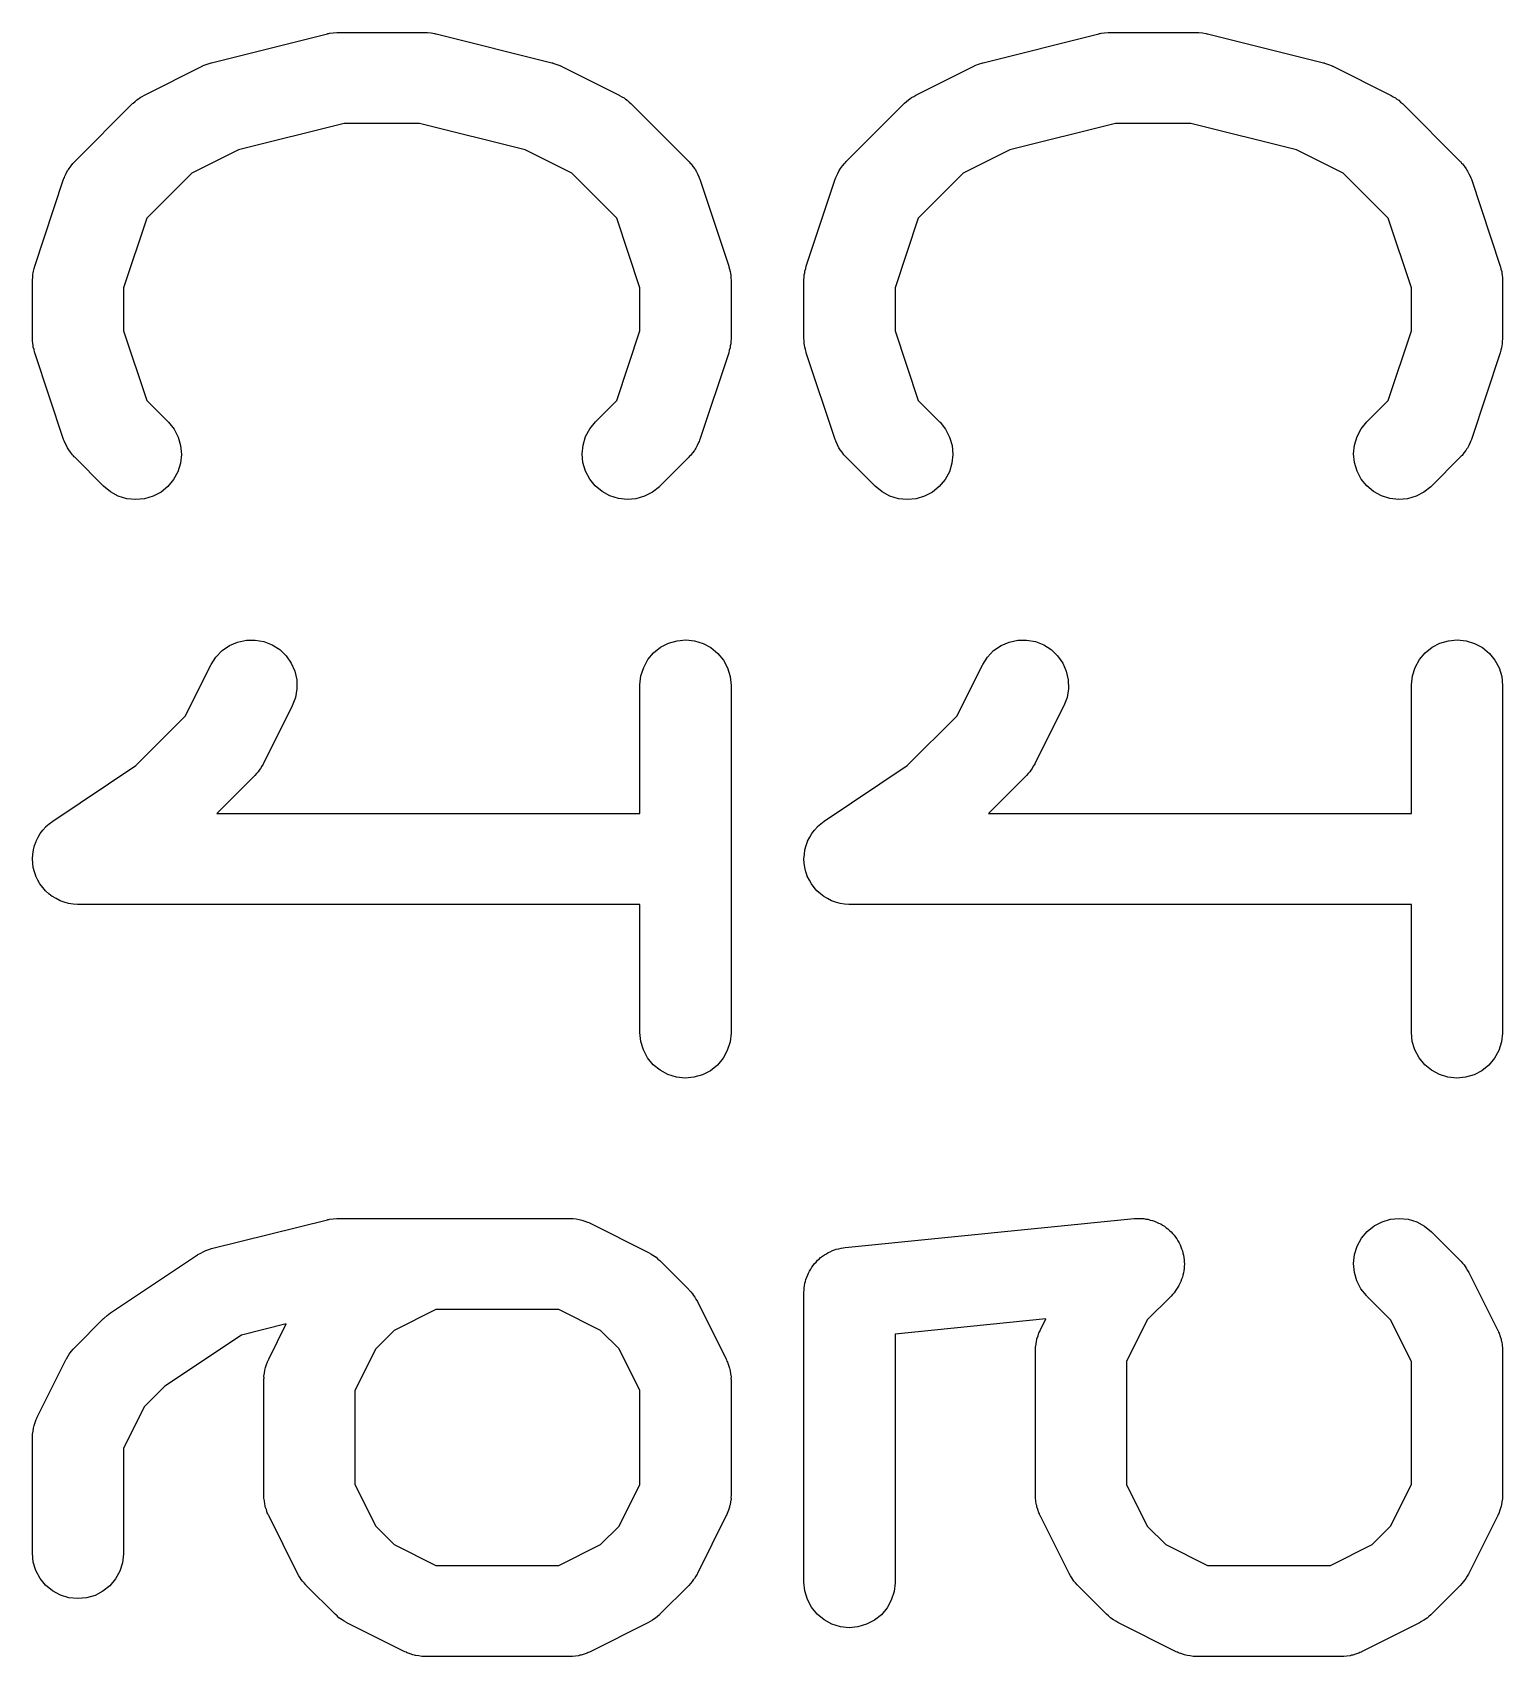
# Model space of a CAD drawing. Extents: x 4.68 to 8.48, y -4.54 to -1.84.
# Drawn here: x 5.713 to 5.8083, y -4.5401 to -4.4349 of the extents above; entities that cross this region are included whole.
import ezdxf

# ---------------------------------------------------------------- set-up
doc = ezdxf.new("R2010")
doc.units = 0
doc.header["$MEASUREMENT"] = 0
doc.layers.add('BLACK', color=7, linetype='CONTINUOUS')

msp = doc.modelspace()

# ---------------------------------------------------------------- linework, layer by layer
at = {"layer": 'BLACK', "linetype": 'CONTINUOUS'}
for p, q in [((5.7246, -4.43683), (5.7321, -4.43495)), ((5.7321, -4.43495), (5.73214, -4.43494)), ((5.73214, -4.43494), (5.73219, -4.43494)), ((5.73219, -4.43494), (5.73224, -4.43492)), ((5.73224, -4.43492), (5.73247, -4.4349)), ((5.73247, -4.4349), (5.73271, -4.43487)), ((5.73271, -4.43487), (5.73276, -4.43487)), ((5.73276, -4.43487), (5.73281, -4.43487)), ((5.73281, -4.43487), (5.73844, -4.43487)), ((5.73844, -4.43487), (5.73848, -4.43487)), ((5.73848, -4.43487), (5.73853, -4.43487)), ((5.73853, -4.43487), (5.73858, -4.43487)), ((5.73858, -4.43487), (5.73882, -4.4349)), ((5.73882, -4.4349), (5.73905, -4.43493)), ((5.73905, -4.43493), (5.7391, -4.43495)), ((5.7391, -4.43495), (5.73915, -4.43495)), ((5.73915, -4.43495), (5.74665, -4.43683)), ((5.7746, -4.43683), (5.7821, -4.43495)), ((5.7821, -4.43495), (5.78214, -4.43494)), ((5.78214, -4.43494), (5.78219, -4.43494)), ((5.78219, -4.43494), (5.78224, -4.43492)), ((5.78224, -4.43492), (5.78247, -4.4349)), ((5.78247, -4.4349), (5.78271, -4.43487)), ((5.78271, -4.43487), (5.78276, -4.43487)), ((5.78276, -4.43487), (5.78281, -4.43487)), ((5.78281, -4.43487), (5.78844, -4.43487)), ((5.78844, -4.43487), (5.78848, -4.43487)), ((5.78848, -4.43487), (5.78853, -4.43487)), ((5.78853, -4.43487), (5.78858, -4.43487)), ((5.78858, -4.43487), (5.78882, -4.4349)), ((5.78882, -4.4349), (5.78905, -4.43493)), ((5.78905, -4.43493), (5.7891, -4.43495)), ((5.7891, -4.43495), (5.78915, -4.43495)), ((5.78915, -4.43495), (5.79665, -4.43683)), ((5.72024, -4.43893), (5.72399, -4.43705)), ((5.72399, -4.43705), (5.72403, -4.43703)), ((5.72403, -4.43703), (5.72404, -4.43703)), ((5.72404, -4.43703), (5.72406, -4.43702)), ((5.72406, -4.43702), (5.72431, -4.43693)), ((5.72431, -4.43693), (5.72457, -4.43684)), ((5.72457, -4.43684), (5.72458, -4.43683)), ((5.72458, -4.43683), (5.7246, -4.43683)), ((5.74665, -4.43683), (5.74669, -4.43684)), ((5.74669, -4.43684), (5.74671, -4.43684)), ((5.74671, -4.43684), (5.74672, -4.43685)), ((5.74672, -4.43685), (5.74698, -4.43694)), ((5.74698, -4.43694), (5.74723, -4.43704)), ((5.74723, -4.43704), (5.74724, -4.43705)), ((5.74724, -4.43705), (5.74726, -4.43705)), ((5.74726, -4.43705), (5.75101, -4.43893)), ((5.77024, -4.43893), (5.77399, -4.43705)), ((5.77399, -4.43705), (5.77403, -4.43703)), ((5.77403, -4.43703), (5.77404, -4.43703)), ((5.77404, -4.43703), (5.77406, -4.43702)), ((5.77406, -4.43702), (5.77431, -4.43693)), ((5.77431, -4.43693), (5.77457, -4.43684)), ((5.77457, -4.43684), (5.77458, -4.43683)), ((5.77458, -4.43683), (5.7746, -4.43683)), ((5.79665, -4.43683), (5.79669, -4.43684)), ((5.79669, -4.43684), (5.79671, -4.43684)), ((5.79671, -4.43684), (5.79672, -4.43685)), ((5.79672, -4.43685), (5.79698, -4.43694)), ((5.79698, -4.43694), (5.79723, -4.43704)), ((5.79723, -4.43704), (5.79724, -4.43705)), ((5.79724, -4.43705), (5.79726, -4.43705)), ((5.79726, -4.43705), (5.80101, -4.43893)), ((5.71573, -4.44323), (5.71948, -4.43948)), ((5.71948, -4.43948), (5.71951, -4.43945)), ((5.71951, -4.43945), (5.71964, -4.43935)), ((5.71964, -4.43935), (5.71976, -4.43923)), ((5.71976, -4.43923), (5.71986, -4.43917)), ((5.71986, -4.43917), (5.71996, -4.43909)), ((5.71996, -4.43909), (5.7201, -4.43902)), ((5.7201, -4.43902), (5.72024, -4.43893)), ((5.75101, -4.43893), (5.75104, -4.43895)), ((5.75104, -4.43895), (5.75118, -4.43904)), ((5.75118, -4.43904), (5.75133, -4.43911)), ((5.75133, -4.43911), (5.75142, -4.43919)), ((5.75142, -4.43919), (5.75153, -4.43926)), ((5.75153, -4.43926), (5.75165, -4.43938)), ((5.75165, -4.43938), (5.75177, -4.43948)), ((5.75177, -4.43948), (5.75552, -4.44323)), ((5.76573, -4.44323), (5.76948, -4.43948)), ((5.76948, -4.43948), (5.76951, -4.43945)), ((5.76951, -4.43945), (5.76964, -4.43935)), ((5.76964, -4.43935), (5.76976, -4.43923)), ((5.76976, -4.43923), (5.76986, -4.43917)), ((5.76986, -4.43917), (5.76996, -4.43909)), ((5.76996, -4.43909), (5.7701, -4.43902)), ((5.7701, -4.43902), (5.77024, -4.43893)), ((5.80101, -4.43893), (5.80104, -4.43895)), ((5.80104, -4.43895), (5.80118, -4.43904)), ((5.80118, -4.43904), (5.80133, -4.43911)), ((5.80133, -4.43911), (5.80142, -4.43919)), ((5.80142, -4.43919), (5.80153, -4.43926)), ((5.80153, -4.43926), (5.80165, -4.43938)), ((5.80165, -4.43938), (5.80177, -4.43948)), ((5.80177, -4.43948), (5.80552, -4.44323)), ((5.73318, -4.44077), (5.72634, -4.44248)), ((5.73807, -4.44077), (5.73318, -4.44077)), ((5.74491, -4.44248), (5.73807, -4.44077)), ((5.78318, -4.44077), (5.77634, -4.44248)), ((5.78807, -4.44077), (5.78318, -4.44077)), ((5.79491, -4.44248), (5.78807, -4.44077)), ((5.72634, -4.44248), (5.72331, -4.44399)), ((5.74794, -4.44399), (5.74491, -4.44248)), ((5.77634, -4.44248), (5.77331, -4.44399)), ((5.79794, -4.44399), (5.79491, -4.44248)), ((5.71509, -4.44418), (5.71518, -4.444)), ((5.71518, -4.444), (5.71527, -4.44382)), ((5.71527, -4.44382), (5.71532, -4.44375)), ((5.71532, -4.44375), (5.71536, -4.44368)), ((5.71536, -4.44368), (5.71549, -4.44352)), ((5.71549, -4.44352), (5.71561, -4.44336)), ((5.71561, -4.44336), (5.71567, -4.4433)), ((5.71567, -4.4433), (5.71573, -4.44323)), ((5.72331, -4.44399), (5.7204, -4.44691)), ((5.75085, -4.44691), (5.74794, -4.44399)), ((5.75552, -4.44323), (5.75555, -4.44326)), ((5.75555, -4.44326), (5.75561, -4.44333)), ((5.75561, -4.44333), (5.75567, -4.44339)), ((5.75567, -4.44339), (5.75579, -4.44355)), ((5.75579, -4.44355), (5.75591, -4.44371)), ((5.75591, -4.44371), (5.75595, -4.44379)), ((5.75595, -4.44379), (5.756, -4.44386)), ((5.756, -4.44386), (5.75608, -4.44404)), ((5.75608, -4.44404), (5.75618, -4.44422)), ((5.76509, -4.44418), (5.76518, -4.444)), ((5.76518, -4.444), (5.76527, -4.44382)), ((5.76527, -4.44382), (5.76532, -4.44375)), ((5.76532, -4.44375), (5.76536, -4.44368)), ((5.76536, -4.44368), (5.76549, -4.44352)), ((5.76549, -4.44352), (5.76561, -4.44336)), ((5.76561, -4.44336), (5.76567, -4.4433)), ((5.76567, -4.4433), (5.76573, -4.44323)), ((5.77331, -4.44399), (5.7704, -4.44691)), ((5.80085, -4.44691), (5.79794, -4.44399)), ((5.80552, -4.44323), (5.80555, -4.44326)), ((5.80555, -4.44326), (5.80561, -4.44333)), ((5.80561, -4.44333), (5.80567, -4.44339)), ((5.80567, -4.44339), (5.80579, -4.44355)), ((5.80579, -4.44355), (5.80591, -4.44371)), ((5.80591, -4.44371), (5.80595, -4.44379)), ((5.80595, -4.44379), (5.806, -4.44386)), ((5.806, -4.44386), (5.80608, -4.44404)), ((5.80608, -4.44404), (5.80618, -4.44422)), ((5.71314, -4.45001), (5.71501, -4.44438)), ((5.71501, -4.44438), (5.71503, -4.44434)), ((5.71503, -4.44434), (5.71506, -4.44427)), ((5.71506, -4.44427), (5.71509, -4.44418)), ((5.75618, -4.44422), (5.7562, -4.4443)), ((5.7562, -4.4443), (5.75624, -4.44438)), ((5.75624, -4.44438), (5.75811, -4.45001)), ((5.76314, -4.45001), (5.76501, -4.44438)), ((5.76501, -4.44438), (5.76503, -4.44434)), ((5.76503, -4.44434), (5.76506, -4.44427)), ((5.76506, -4.44427), (5.76509, -4.44418)), ((5.80618, -4.44422), (5.8062, -4.4443)), ((5.8062, -4.4443), (5.80624, -4.44438)), ((5.80624, -4.44438), (5.80811, -4.45001)), ((5.7204, -4.44691), (5.71889, -4.45142)), ((5.75236, -4.45142), (5.75085, -4.44691)), ((5.7704, -4.44691), (5.76889, -4.45142)), ((5.80236, -4.45142), (5.80085, -4.44691)), ((5.71304, -4.45045), (5.71305, -4.45033)), ((5.71305, -4.45033), (5.7131, -4.45017)), ((5.7131, -4.45017), (5.71314, -4.45001)), ((5.75811, -4.45001), (5.75812, -4.45005)), ((5.75812, -4.45005), (5.75816, -4.45021)), ((5.75816, -4.45021), (5.75821, -4.45037)), ((5.75821, -4.45037), (5.75822, -4.45049)), ((5.76304, -4.45045), (5.76305, -4.45033)), ((5.76305, -4.45033), (5.7631, -4.45017)), ((5.7631, -4.45017), (5.76314, -4.45001)), ((5.80811, -4.45001), (5.80812, -4.45005)), ((5.80812, -4.45005), (5.80816, -4.45021)), ((5.80816, -4.45021), (5.80821, -4.45037)), ((5.80821, -4.45037), (5.80822, -4.45049)), ((5.71299, -4.4509), (5.71301, -4.45074)), ((5.71299, -4.45094), (5.71299, -4.4509)), ((5.71299, -4.45469), (5.71299, -4.45094)), ((5.71301, -4.45057), (5.71304, -4.45045)), ((5.71301, -4.45074), (5.71301, -4.45057)), ((5.71889, -4.45142), (5.71889, -4.45421)), ((5.75236, -4.45421), (5.75236, -4.45142)), ((5.75822, -4.45049), (5.75824, -4.45061)), ((5.75824, -4.45061), (5.75825, -4.45078)), ((5.75825, -4.45078), (5.75826, -4.45094)), ((5.75826, -4.45094), (5.75826, -4.45469)), ((5.76299, -4.4509), (5.76301, -4.45074)), ((5.76299, -4.45094), (5.76299, -4.4509)), ((5.76299, -4.45469), (5.76299, -4.45094)), ((5.76301, -4.45057), (5.76304, -4.45045)), ((5.76301, -4.45074), (5.76301, -4.45057)), ((5.76889, -4.45142), (5.76889, -4.45421)), ((5.80236, -4.45421), (5.80236, -4.45142)), ((5.80822, -4.45049), (5.80824, -4.45061)), ((5.80824, -4.45061), (5.80825, -4.45078)), ((5.80825, -4.45078), (5.80826, -4.45094)), ((5.80826, -4.45094), (5.80826, -4.45469)), ((5.71889, -4.45421), (5.7204, -4.45872)), ((5.75085, -4.45872), (5.75236, -4.45421)), ((5.76889, -4.45421), (5.7704, -4.45872)), ((5.80085, -4.45872), (5.80236, -4.45421)), ((5.713, -4.45486), (5.71299, -4.45469)), ((5.71301, -4.45502), (5.713, -4.45486)), ((5.71303, -4.45514), (5.71301, -4.45502)), ((5.71304, -4.45527), (5.71303, -4.45514)), ((5.71309, -4.45542), (5.71304, -4.45527)), ((5.71313, -4.45559), (5.71309, -4.45542)), ((5.71314, -4.45563), (5.71313, -4.45559)), ((5.71501, -4.46125), (5.71314, -4.45563)), ((5.75811, -4.45563), (5.75624, -4.46125)), ((5.75815, -4.45546), (5.75811, -4.45563)), ((5.7582, -4.45531), (5.75815, -4.45546)), ((5.75821, -4.45518), (5.7582, -4.45531)), ((5.75824, -4.45506), (5.75821, -4.45518)), ((5.75826, -4.45473), (5.75824, -4.4549)), ((5.75824, -4.4549), (5.75824, -4.45506)), ((5.75826, -4.45469), (5.75826, -4.45473)), ((5.763, -4.45486), (5.76299, -4.45469)), ((5.76301, -4.45502), (5.763, -4.45486)), ((5.76303, -4.45514), (5.76301, -4.45502)), ((5.76304, -4.45527), (5.76303, -4.45514)), ((5.76309, -4.45542), (5.76304, -4.45527)), ((5.76313, -4.45559), (5.76309, -4.45542)), ((5.76314, -4.45563), (5.76313, -4.45559)), ((5.76501, -4.46125), (5.76314, -4.45563)), ((5.80811, -4.45563), (5.80624, -4.46125)), ((5.80815, -4.45546), (5.80811, -4.45563)), ((5.8082, -4.45531), (5.80815, -4.45546)), ((5.80821, -4.45518), (5.8082, -4.45531)), ((5.80824, -4.45506), (5.80821, -4.45518)), ((5.80826, -4.45473), (5.80824, -4.4549)), ((5.80824, -4.4549), (5.80824, -4.45506)), ((5.80826, -4.45469), (5.80826, -4.45473)), ((5.7204, -4.45872), (5.72178, -4.4601)), ((5.74947, -4.4601), (5.75085, -4.45872)), ((5.7704, -4.45872), (5.77178, -4.4601)), ((5.79947, -4.4601), (5.80085, -4.45872)), ((5.72178, -4.4601), (5.72181, -4.46013)), ((5.72181, -4.46013), (5.72217, -4.46058)), ((5.72217, -4.46058), (5.72243, -4.46109)), ((5.74883, -4.46106), (5.74911, -4.46055)), ((5.74911, -4.46055), (5.74947, -4.4601)), ((5.77178, -4.4601), (5.77181, -4.46013)), ((5.77181, -4.46013), (5.77217, -4.46058)), ((5.77217, -4.46058), (5.77243, -4.46109)), ((5.79883, -4.46106), (5.79911, -4.46055)), ((5.79911, -4.46055), (5.79947, -4.4601)), ((5.71505, -4.46133), (5.71501, -4.46125)), ((5.71507, -4.46141), (5.71505, -4.46133)), ((5.71517, -4.46159), (5.71507, -4.46141)), ((5.71525, -4.46178), (5.71517, -4.46159)), ((5.7153, -4.46185), (5.71525, -4.46178)), ((5.71534, -4.46192), (5.7153, -4.46185)), ((5.71546, -4.46208), (5.71534, -4.46192)), ((5.72243, -4.46109), (5.72259, -4.46165)), ((5.72259, -4.46165), (5.72264, -4.46222)), ((5.74861, -4.46218), (5.74867, -4.46161)), ((5.74867, -4.46161), (5.74883, -4.46106)), ((5.75589, -4.46196), (5.75576, -4.46211)), ((5.75593, -4.46188), (5.75589, -4.46196)), ((5.75598, -4.46181), (5.75593, -4.46188)), ((5.75607, -4.46163), (5.75598, -4.46181)), ((5.75616, -4.46145), (5.75607, -4.46163)), ((5.75619, -4.46137), (5.75616, -4.46145)), ((5.75622, -4.46129), (5.75619, -4.46137)), ((5.75624, -4.46125), (5.75622, -4.46129)), ((5.76505, -4.46133), (5.76501, -4.46125)), ((5.76507, -4.46141), (5.76505, -4.46133)), ((5.76517, -4.46159), (5.76507, -4.46141)), ((5.76525, -4.46178), (5.76517, -4.46159)), ((5.7653, -4.46185), (5.76525, -4.46178)), ((5.76534, -4.46192), (5.7653, -4.46185)), ((5.76546, -4.46208), (5.76534, -4.46192)), ((5.77243, -4.46109), (5.77259, -4.46165)), ((5.77259, -4.46165), (5.77264, -4.46222)), ((5.79861, -4.46218), (5.79867, -4.46161)), ((5.79867, -4.46161), (5.79883, -4.46106)), ((5.80589, -4.46196), (5.80576, -4.46211)), ((5.80593, -4.46188), (5.80589, -4.46196)), ((5.80598, -4.46181), (5.80593, -4.46188)), ((5.80607, -4.46163), (5.80598, -4.46181)), ((5.80616, -4.46145), (5.80607, -4.46163)), ((5.80619, -4.46137), (5.80616, -4.46145)), ((5.80622, -4.46129), (5.80619, -4.46137)), ((5.80624, -4.46125), (5.80622, -4.46129)), ((5.71558, -4.46225), (5.71546, -4.46208)), ((5.71564, -4.46231), (5.71558, -4.46225)), ((5.7157, -4.46237), (5.71564, -4.46231)), ((5.71573, -4.4624), (5.7157, -4.46237)), ((5.7176, -4.46428), (5.71573, -4.4624)), ((5.72258, -4.46279), (5.72241, -4.46334)), ((5.72264, -4.46222), (5.72258, -4.46279)), ((5.74866, -4.46275), (5.74861, -4.46218)), ((5.74883, -4.46331), (5.74866, -4.46275)), ((5.75552, -4.4624), (5.75365, -4.46428)), ((5.75558, -4.46234), (5.75552, -4.4624)), ((5.75564, -4.46228), (5.75558, -4.46234)), ((5.75576, -4.46211), (5.75564, -4.46228)), ((5.76558, -4.46225), (5.76546, -4.46208)), ((5.76564, -4.46231), (5.76558, -4.46225)), ((5.7657, -4.46237), (5.76564, -4.46231)), ((5.76573, -4.4624), (5.7657, -4.46237)), ((5.7676, -4.46428), (5.76573, -4.4624)), ((5.77258, -4.46279), (5.77241, -4.46334)), ((5.77264, -4.46222), (5.77258, -4.46279)), ((5.79866, -4.46275), (5.79861, -4.46218)), ((5.79883, -4.46331), (5.79866, -4.46275)), ((5.80552, -4.4624), (5.80365, -4.46428)), ((5.80558, -4.46234), (5.80552, -4.4624)), ((5.80564, -4.46228), (5.80558, -4.46234)), ((5.80576, -4.46211), (5.80564, -4.46228)), ((5.72213, -4.46385), (5.72176, -4.46429)), ((5.72241, -4.46334), (5.72213, -4.46385)), ((5.7491, -4.46382), (5.74883, -4.46331)), ((5.74946, -4.46426), (5.7491, -4.46382)), ((5.77213, -4.46385), (5.77176, -4.46429)), ((5.77241, -4.46334), (5.77213, -4.46385)), ((5.7991, -4.46382), (5.79883, -4.46331)), ((5.79946, -4.46426), (5.7991, -4.46382)), ((5.71805, -4.46464), (5.7176, -4.46428)), ((5.71855, -4.46492), (5.71805, -4.46464)), ((5.71911, -4.46509), (5.71855, -4.46492)), ((5.71968, -4.46514), (5.71911, -4.46509)), ((5.72025, -4.46509), (5.71968, -4.46514)), ((5.72081, -4.46492), (5.72025, -4.46509)), ((5.72132, -4.46466), (5.72081, -4.46492)), ((5.72176, -4.46429), (5.72132, -4.46466)), ((5.7499, -4.46463), (5.74946, -4.46426)), ((5.75041, -4.46491), (5.7499, -4.46463)), ((5.75096, -4.46508), (5.75041, -4.46491)), ((5.75153, -4.46514), (5.75096, -4.46508)), ((5.7521, -4.46509), (5.75153, -4.46514)), ((5.75266, -4.46493), (5.7521, -4.46509)), ((5.75317, -4.46467), (5.75266, -4.46493)), ((5.75362, -4.46431), (5.75317, -4.46467)), ((5.75365, -4.46428), (5.75362, -4.46431)), ((5.76805, -4.46464), (5.7676, -4.46428)), ((5.76855, -4.46492), (5.76805, -4.46464)), ((5.76911, -4.46509), (5.76855, -4.46492)), ((5.76968, -4.46514), (5.76911, -4.46509)), ((5.77025, -4.46509), (5.76968, -4.46514)), ((5.77081, -4.46492), (5.77025, -4.46509)), ((5.77132, -4.46466), (5.77081, -4.46492)), ((5.77176, -4.46429), (5.77132, -4.46466)), ((5.7999, -4.46463), (5.79946, -4.46426)), ((5.80041, -4.46491), (5.7999, -4.46463)), ((5.80096, -4.46508), (5.80041, -4.46491)), ((5.80153, -4.46514), (5.80096, -4.46508)), ((5.8021, -4.46509), (5.80153, -4.46514)), ((5.80266, -4.46493), (5.8021, -4.46509)), ((5.80317, -4.46467), (5.80266, -4.46493)), ((5.80362, -4.46431), (5.80317, -4.46467)), ((5.80365, -4.46428), (5.80362, -4.46431)), ((5.72576, -4.47461), (5.72628, -4.47438)), ((5.72628, -4.47438), (5.72685, -4.47426)), ((5.72685, -4.47426), (5.72742, -4.47425)), ((5.72742, -4.47425), (5.72799, -4.47435)), ((5.72799, -4.47435), (5.72853, -4.47456)), ((5.72853, -4.47456), (5.72901, -4.47487)), ((5.75369, -4.47472), (5.7542, -4.47445)), ((5.7542, -4.47445), (5.75476, -4.47429)), ((5.75476, -4.47429), (5.75533, -4.47424)), ((5.75533, -4.47424), (5.7559, -4.4743)), ((5.7559, -4.4743), (5.75645, -4.47447)), ((5.75645, -4.47447), (5.75696, -4.47474)), ((5.77576, -4.47461), (5.77628, -4.47438)), ((5.77628, -4.47438), (5.77685, -4.47426)), ((5.77685, -4.47426), (5.77742, -4.47425)), ((5.77742, -4.47425), (5.77799, -4.47435)), ((5.77799, -4.47435), (5.77853, -4.47456)), ((5.77853, -4.47456), (5.77901, -4.47487)), ((5.80369, -4.47472), (5.8042, -4.47445)), ((5.8042, -4.47445), (5.80476, -4.47429)), ((5.80476, -4.47429), (5.80533, -4.47424)), ((5.80533, -4.47424), (5.8059, -4.4743)), ((5.8059, -4.4743), (5.80645, -4.47447)), ((5.80645, -4.47447), (5.80696, -4.47474)), ((5.72457, -4.47583), (5.72488, -4.47535)), ((5.72488, -4.47535), (5.72528, -4.47493)), ((5.72528, -4.47493), (5.72576, -4.47461)), ((5.72901, -4.47487), (5.72943, -4.47527)), ((5.72943, -4.47527), (5.72976, -4.47574)), ((5.7526, -4.47603), (5.75287, -4.47552)), ((5.75287, -4.47552), (5.75324, -4.47508)), ((5.75324, -4.47508), (5.75369, -4.47472)), ((5.75696, -4.47474), (5.75741, -4.47511)), ((5.75741, -4.47511), (5.75777, -4.47555)), ((5.75777, -4.47555), (5.75804, -4.47606)), ((5.77457, -4.47583), (5.77488, -4.47535)), ((5.77488, -4.47535), (5.77528, -4.47493)), ((5.77528, -4.47493), (5.77576, -4.47461)), ((5.77901, -4.47487), (5.77943, -4.47527)), ((5.77943, -4.47527), (5.77976, -4.47574)), ((5.8026, -4.47603), (5.80287, -4.47552)), ((5.80287, -4.47552), (5.80324, -4.47508)), ((5.80324, -4.47508), (5.80369, -4.47472)), ((5.80696, -4.47474), (5.80741, -4.47511)), ((5.80741, -4.47511), (5.80777, -4.47555)), ((5.80777, -4.47555), (5.80804, -4.47606)), ((5.72289, -4.47919), (5.72455, -4.47587)), ((5.72455, -4.47587), (5.72457, -4.47583)), ((5.72976, -4.47574), (5.72999, -4.47626)), ((5.72999, -4.47626), (5.73012, -4.47683)), ((5.75236, -4.47715), (5.75242, -4.47657)), ((5.75242, -4.47657), (5.7526, -4.47603)), ((5.75804, -4.47606), (5.75821, -4.47662)), ((5.75821, -4.47662), (5.75826, -4.47719)), ((5.77289, -4.47919), (5.77455, -4.47587)), ((5.77455, -4.47587), (5.77457, -4.47583)), ((5.77976, -4.47574), (5.77999, -4.47626)), ((5.77999, -4.47626), (5.78012, -4.47683)), ((5.80236, -4.47715), (5.80242, -4.47657)), ((5.80242, -4.47657), (5.8026, -4.47603)), ((5.80804, -4.47606), (5.80821, -4.47662)), ((5.80821, -4.47662), (5.80826, -4.47719)), ((5.73013, -4.4774), (5.73004, -4.47797)), ((5.73012, -4.47683), (5.73013, -4.4774)), ((5.75236, -4.47719), (5.75236, -4.47715)), ((5.75236, -4.48548), (5.75236, -4.47719)), ((5.75826, -4.47719), (5.75826, -4.49969)), ((5.78013, -4.4774), (5.78004, -4.47797)), ((5.78012, -4.47683), (5.78013, -4.4774)), ((5.80236, -4.47719), (5.80236, -4.47715)), ((5.80236, -4.48548), (5.80236, -4.47719)), ((5.80826, -4.47719), (5.80826, -4.49969)), ((5.72983, -4.47851), (5.72796, -4.48226)), ((5.73004, -4.47797), (5.72983, -4.47851)), ((5.77983, -4.47851), (5.77796, -4.48226)), ((5.78004, -4.47797), (5.77983, -4.47851)), ((5.71968, -4.48239), (5.72289, -4.47919)), ((5.76968, -4.48239), (5.77289, -4.47919)), ((5.7143, -4.48598), (5.71968, -4.48239)), ((5.72751, -4.4829), (5.7274, -4.48303)), ((5.72762, -4.48278), (5.72751, -4.4829)), ((5.72769, -4.48268), (5.72762, -4.48278)), ((5.72777, -4.48258), (5.72769, -4.48268)), ((5.72785, -4.48243), (5.72777, -4.48258)), ((5.72794, -4.4823), (5.72785, -4.48243)), ((5.72796, -4.48226), (5.72794, -4.4823)), ((5.7643, -4.48598), (5.76968, -4.48239)), ((5.77751, -4.4829), (5.7774, -4.48303)), ((5.77762, -4.48278), (5.77751, -4.4829)), ((5.77769, -4.48268), (5.77762, -4.48278)), ((5.77777, -4.48258), (5.77769, -4.48268)), ((5.77785, -4.48243), (5.77777, -4.48258)), ((5.77794, -4.4823), (5.77785, -4.48243)), ((5.77796, -4.48226), (5.77794, -4.4823)), ((5.7274, -4.48303), (5.72494, -4.48548)), ((5.7774, -4.48303), (5.77494, -4.48548)), ((5.71386, -4.48634), (5.71408, -4.48617)), ((5.71408, -4.48617), (5.7143, -4.48598)), ((5.72494, -4.48548), (5.75236, -4.48548)), ((5.76386, -4.48634), (5.76408, -4.48617)), ((5.76408, -4.48617), (5.7643, -4.48598)), ((5.77494, -4.48548), (5.80236, -4.48548)), ((5.71322, -4.48729), (5.71336, -4.48703)), ((5.71336, -4.48703), (5.71349, -4.48679)), ((5.71349, -4.48679), (5.71367, -4.48657)), ((5.71349, -4.48679), (5.71349, -4.48679)), ((5.71349, -4.48679), (5.71349, -4.48679)), ((5.71367, -4.48657), (5.71386, -4.48635)), ((5.71386, -4.48635), (5.71386, -4.48634)), ((5.71386, -4.48634), (5.71386, -4.48634)), ((5.76322, -4.48729), (5.76336, -4.48703)), ((5.76336, -4.48703), (5.76349, -4.48679)), ((5.76349, -4.48679), (5.76367, -4.48657)), ((5.76349, -4.48679), (5.76349, -4.48679)), ((5.76349, -4.48679), (5.76349, -4.48679)), ((5.76367, -4.48657), (5.76386, -4.48635)), ((5.76386, -4.48635), (5.76386, -4.48634)), ((5.76386, -4.48634), (5.76386, -4.48634)), ((5.71299, -4.48842), (5.71302, -4.48814)), ((5.71302, -4.48814), (5.71305, -4.48785)), ((5.71305, -4.48784), (5.71313, -4.48757)), ((5.71305, -4.48785), (5.71305, -4.48784)), ((5.71305, -4.48785), (5.71305, -4.48785)), ((5.71313, -4.48757), (5.71322, -4.4873)), ((5.71322, -4.4873), (5.71322, -4.48729)), ((5.71322, -4.4873), (5.71322, -4.4873)), ((5.76299, -4.48842), (5.76302, -4.48814)), ((5.76302, -4.48814), (5.76305, -4.48785)), ((5.76305, -4.48784), (5.76313, -4.48757)), ((5.76305, -4.48785), (5.76305, -4.48784)), ((5.76305, -4.48785), (5.76305, -4.48785)), ((5.76313, -4.48757), (5.76322, -4.4873)), ((5.76322, -4.4873), (5.76322, -4.48729)), ((5.76322, -4.4873), (5.76322, -4.4873)), ((5.71301, -4.48871), (5.71299, -4.48842)), ((5.71299, -4.48842), (5.71299, -4.48842)), ((5.71299, -4.48842), (5.71299, -4.48842)), ((5.71304, -4.48899), (5.71301, -4.48871)), ((5.71304, -4.489), (5.71304, -4.48899)), ((5.71304, -4.48899), (5.71304, -4.48899)), ((5.71312, -4.48927), (5.71304, -4.489)), ((5.7132, -4.48954), (5.71312, -4.48927)), ((5.76301, -4.48871), (5.76299, -4.48842)), ((5.76299, -4.48842), (5.76299, -4.48842)), ((5.76299, -4.48842), (5.76299, -4.48842)), ((5.76304, -4.48899), (5.76301, -4.48871)), ((5.76304, -4.489), (5.76304, -4.48899)), ((5.76304, -4.48899), (5.76304, -4.48899)), ((5.76312, -4.48927), (5.76304, -4.489)), ((5.7632, -4.48954), (5.76312, -4.48927)), ((5.7132, -4.48955), (5.7132, -4.48954)), ((5.71334, -4.48981), (5.7132, -4.48955)), ((5.7132, -4.48955), (5.7132, -4.48955)), ((5.71347, -4.49005), (5.71334, -4.48981)), ((5.71347, -4.49006), (5.71347, -4.49005)), ((5.71365, -4.49028), (5.71347, -4.49006)), ((5.71347, -4.49006), (5.71347, -4.49006)), ((5.71383, -4.4905), (5.71365, -4.49028)), ((5.7632, -4.48955), (5.7632, -4.48954)), ((5.76334, -4.48981), (5.7632, -4.48955)), ((5.7632, -4.48955), (5.7632, -4.48955)), ((5.76347, -4.49005), (5.76334, -4.48981)), ((5.76347, -4.49006), (5.76347, -4.49005)), ((5.76365, -4.49028), (5.76347, -4.49006)), ((5.76347, -4.49006), (5.76347, -4.49006)), ((5.76383, -4.4905), (5.76365, -4.49028)), ((5.71383, -4.49051), (5.71383, -4.4905)), ((5.71383, -4.4905), (5.71383, -4.4905)), ((5.71405, -4.49069), (5.71383, -4.49051)), ((5.71427, -4.49087), (5.71405, -4.49069)), ((5.71428, -4.49088), (5.71427, -4.49087)), ((5.71427, -4.49087), (5.71427, -4.49087)), ((5.71452, -4.49101), (5.71428, -4.49088)), ((5.71478, -4.49115), (5.71452, -4.49101)), ((5.71504, -4.49124), (5.71478, -4.49115)), ((5.71478, -4.49115), (5.71478, -4.49115)), ((5.71478, -4.49115), (5.71478, -4.49115)), ((5.71533, -4.49133), (5.71504, -4.49124)), ((5.71562, -4.49136), (5.71533, -4.49133)), ((5.71533, -4.49133), (5.71533, -4.49133)), ((5.71533, -4.49133), (5.71533, -4.49133)), ((5.7159, -4.49139), (5.71562, -4.49136)), ((5.71594, -4.49139), (5.7159, -4.49139)), ((5.7159, -4.49139), (5.7159, -4.49139)), ((5.7159, -4.49139), (5.7159, -4.49139)), ((5.7159, -4.49139), (5.7159, -4.49139)), ((5.75236, -4.49139), (5.71594, -4.49139)), ((5.75236, -4.49969), (5.75236, -4.49139)), ((5.76383, -4.49051), (5.76383, -4.4905)), ((5.76383, -4.4905), (5.76383, -4.4905)), ((5.76405, -4.49069), (5.76383, -4.49051)), ((5.76427, -4.49087), (5.76405, -4.49069)), ((5.76428, -4.49088), (5.76427, -4.49087)), ((5.76427, -4.49087), (5.76427, -4.49087)), ((5.76452, -4.49101), (5.76428, -4.49088)), ((5.76478, -4.49115), (5.76452, -4.49101)), ((5.76504, -4.49124), (5.76478, -4.49115)), ((5.76478, -4.49115), (5.76478, -4.49115)), ((5.76478, -4.49115), (5.76478, -4.49115)), ((5.76533, -4.49133), (5.76504, -4.49124)), ((5.76562, -4.49136), (5.76533, -4.49133)), ((5.76533, -4.49133), (5.76533, -4.49133)), ((5.76533, -4.49133), (5.76533, -4.49133)), ((5.7659, -4.49139), (5.76562, -4.49136)), ((5.76594, -4.49139), (5.7659, -4.49139)), ((5.7659, -4.49139), (5.7659, -4.49139)), ((5.7659, -4.49139), (5.7659, -4.49139)), ((5.7659, -4.49139), (5.7659, -4.49139)), ((5.80236, -4.49139), (5.76594, -4.49139)), ((5.80236, -4.49969), (5.80236, -4.49139)), ((5.75241, -4.50026), (5.75236, -4.49969)), ((5.75826, -4.49973), (5.7582, -4.5003)), ((5.75826, -4.49969), (5.75826, -4.49973)), ((5.80241, -4.50026), (5.80236, -4.49969)), ((5.80826, -4.49973), (5.8082, -4.5003)), ((5.80826, -4.49969), (5.80826, -4.49973)), ((5.75258, -4.50081), (5.75241, -4.50026)), ((5.75285, -4.50132), (5.75258, -4.50081)), ((5.75802, -4.50085), (5.75775, -4.50135)), ((5.7582, -4.5003), (5.75802, -4.50085)), ((5.80258, -4.50081), (5.80241, -4.50026)), ((5.80285, -4.50132), (5.80258, -4.50081)), ((5.80802, -4.50085), (5.80775, -4.50135)), ((5.8082, -4.5003), (5.80802, -4.50085)), ((5.75322, -4.50177), (5.75285, -4.50132)), ((5.75366, -4.50213), (5.75322, -4.50177)), ((5.75738, -4.5018), (5.75693, -4.50216)), ((5.75775, -4.50135), (5.75738, -4.5018)), ((5.80322, -4.50177), (5.80285, -4.50132)), ((5.80366, -4.50213), (5.80322, -4.50177)), ((5.80738, -4.5018), (5.80693, -4.50216)), ((5.80775, -4.50135), (5.80738, -4.5018)), ((5.75417, -4.50241), (5.75366, -4.50213)), ((5.75472, -4.50258), (5.75417, -4.50241)), ((5.75529, -4.50264), (5.75472, -4.50258)), ((5.75586, -4.50259), (5.75529, -4.50264)), ((5.75642, -4.50242), (5.75586, -4.50259)), ((5.75693, -4.50216), (5.75642, -4.50242)), ((5.80417, -4.50241), (5.80366, -4.50213)), ((5.80472, -4.50258), (5.80417, -4.50241)), ((5.80529, -4.50264), (5.80472, -4.50258)), ((5.80586, -4.50259), (5.80529, -4.50264)), ((5.80642, -4.50242), (5.80586, -4.50259)), ((5.80693, -4.50216), (5.80642, -4.50242)), ((5.7246, -4.51369), (5.7321, -4.51182)), ((5.7321, -4.51182), (5.73214, -4.51181)), ((5.73214, -4.51181), (5.73219, -4.5118)), ((5.73219, -4.5118), (5.73224, -4.51179)), ((5.73224, -4.51179), (5.73247, -4.51176)), ((5.73247, -4.51176), (5.73271, -4.51173)), ((5.73271, -4.51173), (5.73276, -4.51174)), ((5.73276, -4.51174), (5.73281, -4.51173)), ((5.73281, -4.51173), (5.74781, -4.51173)), ((5.74781, -4.51173), (5.74785, -4.51173)), ((5.74785, -4.51173), (5.74794, -4.51174)), ((5.74794, -4.51174), (5.74803, -4.51174)), ((5.74803, -4.51174), (5.74822, -4.51177)), ((5.74822, -4.51177), (5.74843, -4.5118)), ((5.74843, -4.5118), (5.74851, -4.51182)), ((5.74851, -4.51182), (5.74859, -4.51184)), ((5.74859, -4.51184), (5.74878, -4.51191)), ((5.74878, -4.51191), (5.74897, -4.51197)), ((5.74897, -4.51197), (5.74905, -4.51201)), ((5.74905, -4.51201), (5.74913, -4.51204)), ((5.74913, -4.51204), (5.75288, -4.51392)), ((5.76565, -4.51362), (5.78439, -4.51175)), ((5.78439, -4.51175), (5.78444, -4.51174)), ((5.78444, -4.51174), (5.78458, -4.51174)), ((5.78458, -4.51174), (5.78472, -4.51173)), ((5.78472, -4.51173), (5.78486, -4.51175)), ((5.78486, -4.51175), (5.78501, -4.51175)), ((5.78501, -4.51175), (5.78515, -4.51178)), ((5.78515, -4.51178), (5.78529, -4.51179)), ((5.78529, -4.51179), (5.78543, -4.51184)), ((5.78543, -4.51184), (5.78558, -4.51187)), ((5.78558, -4.51187), (5.78571, -4.51192)), ((5.78571, -4.51192), (5.78584, -4.51197)), ((5.78584, -4.51197), (5.78597, -4.51204)), ((5.78597, -4.51204), (5.78611, -4.51209)), ((5.78611, -4.51209), (5.78622, -4.51217)), ((5.78622, -4.51217), (5.78635, -4.51224)), ((5.78635, -4.51224), (5.78646, -4.51234)), ((5.78646, -4.51234), (5.78658, -4.51242)), ((5.78658, -4.51242), (5.78668, -4.51252)), ((5.79949, -4.51258), (5.79994, -4.51222)), ((5.79994, -4.51222), (5.80045, -4.51195)), ((5.80045, -4.51195), (5.801, -4.51179)), ((5.801, -4.51179), (5.80157, -4.51173)), ((5.80157, -4.51173), (5.80214, -4.51179)), ((5.80214, -4.51179), (5.8027, -4.51196)), ((5.8027, -4.51196), (5.8032, -4.51223)), ((5.8032, -4.51223), (5.80365, -4.5126)), ((5.78668, -4.51252), (5.78679, -4.51261)), ((5.78679, -4.51261), (5.78688, -4.51272)), ((5.78688, -4.51272), (5.78699, -4.51283)), ((5.78699, -4.51283), (5.78706, -4.51295)), ((5.78706, -4.51295), (5.78715, -4.51306)), ((5.78715, -4.51306), (5.78722, -4.51319)), ((5.78722, -4.51319), (5.7873, -4.51331)), ((5.7873, -4.51331), (5.78736, -4.51344)), ((5.78736, -4.51344), (5.78742, -4.51357)), ((5.79867, -4.51408), (5.79884, -4.51353)), ((5.79884, -4.51353), (5.79912, -4.51302)), ((5.79912, -4.51302), (5.79949, -4.51258)), ((5.80365, -4.5126), (5.80552, -4.51447)), ((5.71805, -4.51785), (5.72368, -4.5141)), ((5.72368, -4.5141), (5.72371, -4.51408)), ((5.72371, -4.51408), (5.72389, -4.51399)), ((5.72389, -4.51399), (5.72406, -4.51389)), ((5.72406, -4.51389), (5.72414, -4.51386)), ((5.72414, -4.51386), (5.72422, -4.51382)), ((5.72422, -4.51382), (5.72441, -4.51376)), ((5.72441, -4.51376), (5.7246, -4.51369)), ((5.75288, -4.51392), (5.75292, -4.51394)), ((5.75292, -4.51394), (5.75306, -4.51403)), ((5.75306, -4.51403), (5.7532, -4.51411)), ((5.7532, -4.51411), (5.7533, -4.51418)), ((5.7533, -4.51418), (5.7534, -4.51425)), ((5.7534, -4.51425), (5.75352, -4.51437)), ((5.75352, -4.51437), (5.75365, -4.51447)), ((5.75365, -4.51447), (5.75552, -4.51635)), ((5.76366, -4.51468), (5.76377, -4.51457)), ((5.76377, -4.51457), (5.76387, -4.51445)), ((5.76387, -4.51445), (5.76398, -4.51437)), ((5.76398, -4.51437), (5.76407, -4.51427)), ((5.76407, -4.51427), (5.7642, -4.51419)), ((5.7642, -4.51419), (5.76432, -4.51409)), ((5.76432, -4.51409), (5.76444, -4.51403)), ((5.76444, -4.51403), (5.76455, -4.51395)), ((5.76455, -4.51395), (5.76469, -4.51389)), ((5.76469, -4.51389), (5.76483, -4.51382)), ((5.76483, -4.51382), (5.76496, -4.51378)), ((5.76496, -4.51378), (5.76508, -4.51373)), ((5.76508, -4.51373), (5.76524, -4.5137)), ((5.76524, -4.5137), (5.76539, -4.51366)), ((5.76539, -4.51366), (5.76552, -4.51365)), ((5.76552, -4.51365), (5.76565, -4.51362)), ((5.78742, -4.51357), (5.78746, -4.51371)), ((5.78746, -4.51371), (5.78752, -4.51384)), ((5.78752, -4.51384), (5.78755, -4.51398)), ((5.78755, -4.51398), (5.78759, -4.51412)), ((5.78759, -4.51412), (5.7876, -4.51427)), ((5.7876, -4.51427), (5.78763, -4.51441)), ((5.78763, -4.51441), (5.78763, -4.51455)), ((5.78763, -4.51455), (5.78764, -4.51469)), ((5.79861, -4.51465), (5.79867, -4.51408)), ((5.80552, -4.51447), (5.80555, -4.5145)), ((5.80555, -4.5145), (5.80566, -4.51463)), ((5.76312, -4.51569), (5.76318, -4.51555)), ((5.76318, -4.51555), (5.76323, -4.5154)), ((5.76323, -4.5154), (5.76329, -4.51528)), ((5.76329, -4.51528), (5.76334, -4.51516)), ((5.76334, -4.51516), (5.76343, -4.51503)), ((5.76343, -4.51503), (5.7635, -4.51489)), ((5.7635, -4.51489), (5.76359, -4.51479)), ((5.76359, -4.51479), (5.76366, -4.51468)), ((5.78751, -4.51555), (5.78746, -4.51568)), ((5.78754, -4.51541), (5.78751, -4.51555)), ((5.78758, -4.51527), (5.78754, -4.51541)), ((5.7876, -4.51513), (5.78758, -4.51527)), ((5.78763, -4.51499), (5.7876, -4.51513)), ((5.78764, -4.51469), (5.78763, -4.51484)), ((5.78763, -4.51484), (5.78763, -4.51499)), ((5.79866, -4.51523), (5.79861, -4.51465)), ((5.79882, -4.51578), (5.79866, -4.51523)), ((5.80566, -4.51463), (5.80577, -4.51475)), ((5.80577, -4.51475), (5.80584, -4.51485)), ((5.80584, -4.51485), (5.80591, -4.51495)), ((5.80591, -4.51495), (5.80599, -4.5151)), ((5.80599, -4.5151), (5.80608, -4.51524)), ((5.80608, -4.51524), (5.80795, -4.51899)), ((5.75552, -4.51635), (5.75555, -4.51638)), ((5.75555, -4.51638), (5.75566, -4.5165)), ((5.75566, -4.5165), (5.75577, -4.51663)), ((5.75577, -4.51663), (5.75584, -4.51673)), ((5.76299, -4.51652), (5.763, -4.51639)), ((5.76299, -4.51656), (5.76299, -4.51652)), ((5.76299, -4.53531), (5.76299, -4.51656)), ((5.763, -4.51626), (5.76303, -4.5161)), ((5.763, -4.51639), (5.763, -4.51626)), ((5.76303, -4.5161), (5.76305, -4.51594)), ((5.76305, -4.51594), (5.76309, -4.51582)), ((5.76309, -4.51582), (5.76312, -4.51569)), ((5.78687, -4.51666), (5.78678, -4.51677)), ((5.78697, -4.51656), (5.78687, -4.51666)), ((5.78705, -4.51644), (5.78697, -4.51656)), ((5.78714, -4.51633), (5.78705, -4.51644)), ((5.78721, -4.5162), (5.78714, -4.51633)), ((5.78729, -4.51608), (5.78721, -4.5162)), ((5.78734, -4.51595), (5.78729, -4.51608)), ((5.78741, -4.51582), (5.78734, -4.51595)), ((5.78746, -4.51568), (5.78741, -4.51582)), ((5.79908, -4.51629), (5.79882, -4.51578)), ((5.79944, -4.51674), (5.79908, -4.51629)), ((5.73913, -4.51764), (5.73644, -4.51899)), ((5.74711, -4.51764), (5.73913, -4.51764)), ((5.74981, -4.51899), (5.74711, -4.51764)), ((5.75584, -4.51673), (5.75591, -4.51683)), ((5.75591, -4.51683), (5.75599, -4.51697)), ((5.75599, -4.51697), (5.75608, -4.51711)), ((5.75608, -4.51711), (5.75795, -4.52086)), ((5.78678, -4.51677), (5.78524, -4.51831)), ((5.79947, -4.51677), (5.79944, -4.51674)), ((5.80101, -4.51831), (5.79947, -4.51677)), ((5.71573, -4.5201), (5.7176, -4.51822)), ((5.7176, -4.51822), (5.71761, -4.51822)), ((5.71761, -4.51822), (5.71763, -4.51819)), ((5.71761, -4.51822), (5.71761, -4.51822)), ((5.71761, -4.51822), (5.71761, -4.51822)), ((5.71763, -4.51819), (5.71784, -4.51802)), ((5.71784, -4.51802), (5.71805, -4.51785)), ((5.72944, -4.51857), (5.72653, -4.5193)), ((5.7283, -4.52086), (5.72944, -4.51857)), ((5.77866, -4.51825), (5.76889, -4.51923)), ((5.7783, -4.51899), (5.77866, -4.51825)), ((5.78524, -4.51831), (5.78389, -4.52101)), ((5.80236, -4.52101), (5.80101, -4.51831)), ((5.72653, -4.5193), (5.72157, -4.5226)), ((5.73644, -4.51899), (5.73524, -4.52018)), ((5.75101, -4.52018), (5.74981, -4.51899)), ((5.76889, -4.51923), (5.76889, -4.53531)), ((5.77803, -4.51989), (5.77805, -4.51969)), ((5.77805, -4.51969), (5.77808, -4.51961)), ((5.77808, -4.51961), (5.77809, -4.51953)), ((5.77809, -4.51953), (5.77816, -4.51934)), ((5.77816, -4.51934), (5.77822, -4.51915)), ((5.77822, -4.51915), (5.77827, -4.51907)), ((5.77827, -4.51907), (5.7783, -4.51899)), ((5.80795, -4.51899), (5.80797, -4.51902)), ((5.80797, -4.51902), (5.808, -4.51911)), ((5.808, -4.51911), (5.80804, -4.51918)), ((5.80804, -4.51918), (5.8081, -4.51938)), ((5.8081, -4.51938), (5.80817, -4.51957)), ((5.80817, -4.51957), (5.80818, -4.51965)), ((5.80818, -4.51965), (5.80821, -4.51973)), ((5.80821, -4.51973), (5.80823, -4.51994)), ((5.7133, -4.52461), (5.71517, -4.52086)), ((5.71517, -4.52086), (5.71519, -4.52083)), ((5.71519, -4.52083), (5.71528, -4.52069)), ((5.71528, -4.52069), (5.71536, -4.52054)), ((5.71536, -4.52054), (5.71544, -4.52045)), ((5.71544, -4.52045), (5.71551, -4.52034)), ((5.71551, -4.52034), (5.71562, -4.52022)), ((5.71562, -4.52022), (5.71573, -4.5201)), ((5.72827, -4.52094), (5.7283, -4.52086)), ((5.73524, -4.52018), (5.73389, -4.52288)), ((5.75236, -4.52288), (5.75101, -4.52018)), ((5.75795, -4.52086), (5.75797, -4.5209)), ((5.75797, -4.5209), (5.758, -4.52098)), ((5.77799, -4.52009), (5.77803, -4.51989)), ((5.778, -4.52018), (5.77799, -4.52009)), ((5.77799, -4.52027), (5.778, -4.52018)), ((5.77799, -4.52031), (5.77799, -4.52027)), ((5.77799, -4.52968), (5.77799, -4.52031)), ((5.80823, -4.51994), (5.80826, -4.52014)), ((5.80826, -4.52014), (5.80825, -4.52022)), ((5.80825, -4.52022), (5.80826, -4.52031)), ((5.80826, -4.52031), (5.80826, -4.52968)), ((5.72799, -4.52197), (5.72803, -4.52177)), ((5.72803, -4.52177), (5.72805, -4.52157)), ((5.72805, -4.52157), (5.72808, -4.52149)), ((5.72808, -4.52149), (5.72809, -4.5214)), ((5.72809, -4.5214), (5.72816, -4.52121)), ((5.72816, -4.52121), (5.72822, -4.52102)), ((5.72822, -4.52102), (5.72827, -4.52094)), ((5.758, -4.52098), (5.75804, -4.52106)), ((5.75804, -4.52106), (5.7581, -4.52125)), ((5.7581, -4.52125), (5.75817, -4.52144)), ((5.75817, -4.52144), (5.75818, -4.52153)), ((5.75818, -4.52153), (5.75821, -4.52161)), ((5.75821, -4.52161), (5.75823, -4.52181)), ((5.75823, -4.52181), (5.75826, -4.52201)), ((5.78389, -4.52101), (5.78389, -4.52899)), ((5.80236, -4.52899), (5.80236, -4.52101)), ((5.72157, -4.5226), (5.72024, -4.52393)), ((5.728, -4.52206), (5.72799, -4.52197)), ((5.72799, -4.52214), (5.728, -4.52206)), ((5.72799, -4.52218), (5.72799, -4.52214)), ((5.72799, -4.52968), (5.72799, -4.52218)), ((5.73389, -4.52288), (5.73389, -4.52899)), ((5.75236, -4.52899), (5.75236, -4.52288)), ((5.75826, -4.52201), (5.75825, -4.5221)), ((5.75825, -4.5221), (5.75826, -4.52218)), ((5.75826, -4.52218), (5.75826, -4.52968)), ((5.72024, -4.52393), (5.71889, -4.52663)), ((5.71309, -4.52515), (5.71317, -4.52496)), ((5.71317, -4.52496), (5.71323, -4.52477)), ((5.71323, -4.52477), (5.71327, -4.52469)), ((5.71327, -4.52469), (5.7133, -4.52461)), ((5.71299, -4.52589), (5.713, -4.52581)), ((5.71299, -4.52593), (5.71299, -4.52589)), ((5.71299, -4.53343), (5.71299, -4.52593)), ((5.713, -4.52572), (5.71303, -4.52552)), ((5.713, -4.52581), (5.713, -4.52572)), ((5.71303, -4.52552), (5.71305, -4.52532)), ((5.71305, -4.52532), (5.71308, -4.52524)), ((5.71308, -4.52524), (5.71309, -4.52515)), ((5.71889, -4.52663), (5.71889, -4.53343)), ((5.73389, -4.52899), (5.73524, -4.53168)), ((5.75101, -4.53168), (5.75236, -4.52899)), ((5.78389, -4.52899), (5.78524, -4.53168)), ((5.80101, -4.53168), (5.80236, -4.52899)), ((5.72799, -4.52977), (5.72799, -4.52968)), ((5.72799, -4.52986), (5.72799, -4.52977)), ((5.72802, -4.53005), (5.72799, -4.52986)), ((5.72804, -4.53026), (5.72802, -4.53005)), ((5.72807, -4.53034), (5.72804, -4.53026)), ((5.72808, -4.53042), (5.72807, -4.53034)), ((5.75817, -4.53038), (5.75816, -4.53046)), ((5.7582, -4.5303), (5.75817, -4.53038)), ((5.75822, -4.5301), (5.7582, -4.5303)), ((5.75826, -4.5299), (5.75822, -4.5301)), ((5.75826, -4.52972), (5.75825, -4.52981)), ((5.75825, -4.52981), (5.75826, -4.5299)), ((5.75826, -4.52968), (5.75826, -4.52972)), ((5.77799, -4.52977), (5.77799, -4.52968)), ((5.77799, -4.52986), (5.77799, -4.52977)), ((5.77802, -4.53005), (5.77799, -4.52986)), ((5.77804, -4.53026), (5.77802, -4.53005)), ((5.77807, -4.53034), (5.77804, -4.53026)), ((5.77808, -4.53042), (5.77807, -4.53034)), ((5.80817, -4.53038), (5.80816, -4.53046)), ((5.8082, -4.5303), (5.80817, -4.53038)), ((5.80822, -4.5301), (5.8082, -4.5303)), ((5.80826, -4.5299), (5.80822, -4.5301)), ((5.80826, -4.52972), (5.80825, -4.52981)), ((5.80825, -4.52981), (5.80826, -4.5299)), ((5.80826, -4.52968), (5.80826, -4.52972)), ((5.72815, -4.53061), (5.72808, -4.53042)), ((5.72821, -4.53081), (5.72815, -4.53061)), ((5.72825, -4.53088), (5.72821, -4.53081)), ((5.72828, -4.53097), (5.72825, -4.53088)), ((5.7283, -4.531), (5.72828, -4.53097)), ((5.73017, -4.53475), (5.7283, -4.531)), ((5.75795, -4.531), (5.75608, -4.53475)), ((5.75798, -4.53092), (5.75795, -4.531)), ((5.75802, -4.53085), (5.75798, -4.53092)), ((5.75809, -4.53065), (5.75802, -4.53085)), ((5.75816, -4.53046), (5.75809, -4.53065)), ((5.77815, -4.53061), (5.77808, -4.53042)), ((5.77821, -4.53081), (5.77815, -4.53061)), ((5.77825, -4.53088), (5.77821, -4.53081)), ((5.77828, -4.53097), (5.77825, -4.53088)), ((5.7783, -4.531), (5.77828, -4.53097)), ((5.78017, -4.53475), (5.7783, -4.531)), ((5.80795, -4.531), (5.80608, -4.53475)), ((5.80798, -4.53092), (5.80795, -4.531)), ((5.80802, -4.53085), (5.80798, -4.53092)), ((5.80809, -4.53065), (5.80802, -4.53085)), ((5.80816, -4.53046), (5.80809, -4.53065)), ((5.73524, -4.53168), (5.73644, -4.53288)), ((5.74981, -4.53288), (5.75101, -4.53168)), ((5.78524, -4.53168), (5.78644, -4.53288)), ((5.79981, -4.53288), (5.80101, -4.53168)), ((5.71304, -4.53401), (5.71299, -4.53343)), ((5.71889, -4.53347), (5.71883, -4.53405)), ((5.71889, -4.53343), (5.71889, -4.53347)), ((5.73644, -4.53288), (5.73913, -4.53423)), ((5.74711, -4.53423), (5.74981, -4.53288)), ((5.78644, -4.53288), (5.78913, -4.53423)), ((5.79711, -4.53423), (5.79981, -4.53288)), ((5.71321, -4.53456), (5.71304, -4.53401)), ((5.71348, -4.53507), (5.71321, -4.53456)), ((5.71865, -4.53459), (5.71838, -4.5351)), ((5.71883, -4.53405), (5.71865, -4.53459)), ((5.73913, -4.53423), (5.74711, -4.53423)), ((5.78913, -4.53423), (5.79711, -4.53423)), ((5.71384, -4.53551), (5.71348, -4.53507)), ((5.71429, -4.53588), (5.71384, -4.53551)), ((5.71801, -4.53554), (5.71756, -4.5359)), ((5.71838, -4.5351), (5.71801, -4.53554)), ((5.73026, -4.53489), (5.73017, -4.53475)), ((5.73034, -4.53504), (5.73026, -4.53489)), ((5.73041, -4.53514), (5.73034, -4.53504)), ((5.73048, -4.53524), (5.73041, -4.53514)), ((5.73059, -4.53536), (5.73048, -4.53524)), ((5.7307, -4.53549), (5.73059, -4.53536)), ((5.73073, -4.53552), (5.7307, -4.53549)), ((5.7326, -4.53739), (5.73073, -4.53552)), ((5.75552, -4.53552), (5.75365, -4.53739)), ((5.75563, -4.53539), (5.75552, -4.53552)), ((5.75574, -4.53527), (5.75563, -4.53539)), ((5.75581, -4.53517), (5.75574, -4.53527)), ((5.75589, -4.53507), (5.75581, -4.53517)), ((5.75597, -4.53493), (5.75589, -4.53507)), ((5.75606, -4.53479), (5.75597, -4.53493)), ((5.75608, -4.53475), (5.75606, -4.53479)), ((5.76304, -4.53588), (5.76299, -4.53531)), ((5.76889, -4.53535), (5.76883, -4.53592)), ((5.76889, -4.53531), (5.76889, -4.53535)), ((5.78026, -4.53489), (5.78017, -4.53475)), ((5.78034, -4.53504), (5.78026, -4.53489)), ((5.78041, -4.53514), (5.78034, -4.53504)), ((5.78048, -4.53524), (5.78041, -4.53514)), ((5.78059, -4.53536), (5.78048, -4.53524)), ((5.7807, -4.53549), (5.78059, -4.53536)), ((5.78073, -4.53552), (5.7807, -4.53549)), ((5.7826, -4.53739), (5.78073, -4.53552)), ((5.80552, -4.53552), (5.80365, -4.53739)), ((5.80563, -4.53539), (5.80552, -4.53552)), ((5.80574, -4.53527), (5.80563, -4.53539)), ((5.80581, -4.53517), (5.80574, -4.53527)), ((5.80589, -4.53507), (5.80581, -4.53517)), ((5.80597, -4.53493), (5.80589, -4.53507)), ((5.80606, -4.53479), (5.80597, -4.53493)), ((5.80608, -4.53475), (5.80606, -4.53479)), ((5.7148, -4.53615), (5.71429, -4.53588)), ((5.71535, -4.53632), (5.7148, -4.53615)), ((5.71592, -4.53638), (5.71535, -4.53632)), ((5.71649, -4.53633), (5.71592, -4.53638)), ((5.71705, -4.53617), (5.71649, -4.53633)), ((5.71756, -4.5359), (5.71705, -4.53617)), ((5.76321, -4.53643), (5.76304, -4.53588)), ((5.76348, -4.53694), (5.76321, -4.53643)), ((5.76865, -4.53647), (5.76838, -4.53697)), ((5.76883, -4.53592), (5.76865, -4.53647)), ((5.73273, -4.5375), (5.7326, -4.53739)), ((5.73285, -4.53762), (5.73273, -4.5375)), ((5.73295, -4.53768), (5.73285, -4.53762)), ((5.73305, -4.53776), (5.73295, -4.53768)), ((5.75326, -4.53771), (5.75317, -4.53778)), ((5.75337, -4.53764), (5.75326, -4.53771)), ((5.75349, -4.53753), (5.75337, -4.53764)), ((5.75362, -4.53742), (5.75349, -4.53753)), ((5.75365, -4.53739), (5.75362, -4.53742)), ((5.76384, -4.53739), (5.76348, -4.53694)), ((5.76429, -4.53775), (5.76384, -4.53739)), ((5.7648, -4.53803), (5.76429, -4.53775)), ((5.76801, -4.53742), (5.76756, -4.53778)), ((5.76838, -4.53697), (5.76801, -4.53742)), ((5.78273, -4.5375), (5.7826, -4.53739)), ((5.78285, -4.53762), (5.78273, -4.5375)), ((5.78295, -4.53768), (5.78285, -4.53762)), ((5.78305, -4.53776), (5.78295, -4.53768)), ((5.80326, -4.53771), (5.80317, -4.53778)), ((5.80337, -4.53764), (5.80326, -4.53771)), ((5.80349, -4.53753), (5.80337, -4.53764)), ((5.80362, -4.53742), (5.80349, -4.53753)), ((5.80365, -4.53739), (5.80362, -4.53742)), ((5.73319, -4.53784), (5.73305, -4.53776)), ((5.73333, -4.53793), (5.73319, -4.53784)), ((5.73337, -4.53795), (5.73333, -4.53793)), ((5.73712, -4.53982), (5.73337, -4.53795)), ((5.75288, -4.53795), (5.74913, -4.53982)), ((5.75302, -4.53786), (5.75288, -4.53795)), ((5.75317, -4.53778), (5.75302, -4.53786)), ((5.76535, -4.5382), (5.7648, -4.53803)), ((5.76592, -4.53826), (5.76535, -4.5382)), ((5.76649, -4.53821), (5.76592, -4.53826)), ((5.76705, -4.53804), (5.76649, -4.53821)), ((5.76756, -4.53778), (5.76705, -4.53804)), ((5.78319, -4.53784), (5.78305, -4.53776)), ((5.78333, -4.53793), (5.78319, -4.53784)), ((5.78337, -4.53795), (5.78333, -4.53793)), ((5.78712, -4.53982), (5.78337, -4.53795)), ((5.80288, -4.53795), (5.79913, -4.53982)), ((5.80302, -4.53786), (5.80288, -4.53795)), ((5.80317, -4.53778), (5.80302, -4.53786)), ((5.7372, -4.53985), (5.73712, -4.53982)), ((5.73727, -4.5399), (5.7372, -4.53985)), ((5.74909, -4.53984), (5.74901, -4.53987)), ((5.74913, -4.53982), (5.74909, -4.53984)), ((5.7872, -4.53985), (5.78712, -4.53982)), ((5.78727, -4.5399), (5.7872, -4.53985)), ((5.79909, -4.53984), (5.79901, -4.53987)), ((5.79913, -4.53982), (5.79909, -4.53984)), ((5.73747, -4.53996), (5.73727, -4.5399)), ((5.73765, -4.54003), (5.73747, -4.53996)), ((5.73774, -4.54004), (5.73765, -4.54003)), ((5.73782, -4.54007), (5.73774, -4.54004)), ((5.73802, -4.54009), (5.73782, -4.54007)), ((5.73822, -4.54013), (5.73802, -4.54009)), ((5.73831, -4.54012), (5.73822, -4.54013)), ((5.7384, -4.54013), (5.73831, -4.54012)), ((5.73844, -4.54013), (5.7384, -4.54013)), ((5.74781, -4.54013), (5.73844, -4.54013)), ((5.7479, -4.54013), (5.74781, -4.54013)), ((5.74798, -4.54013), (5.7479, -4.54013)), ((5.74818, -4.5401), (5.74798, -4.54013)), ((5.74838, -4.54008), (5.74818, -4.5401)), ((5.74847, -4.54005), (5.74838, -4.54008)), ((5.74855, -4.54004), (5.74847, -4.54005)), ((5.74874, -4.53997), (5.74855, -4.54004)), ((5.74894, -4.53991), (5.74874, -4.53997)), ((5.74901, -4.53987), (5.74894, -4.53991)), ((5.78747, -4.53996), (5.78727, -4.5399)), ((5.78765, -4.54003), (5.78747, -4.53996)), ((5.78774, -4.54004), (5.78765, -4.54003)), ((5.78782, -4.54007), (5.78774, -4.54004)), ((5.78802, -4.54009), (5.78782, -4.54007)), ((5.78822, -4.54013), (5.78802, -4.54009)), ((5.78831, -4.54012), (5.78822, -4.54013)), ((5.7884, -4.54013), (5.78831, -4.54012)), ((5.78844, -4.54013), (5.7884, -4.54013)), ((5.79781, -4.54013), (5.78844, -4.54013)), ((5.7979, -4.54013), (5.79781, -4.54013)), ((5.79798, -4.54013), (5.7979, -4.54013)), ((5.79818, -4.5401), (5.79798, -4.54013)), ((5.79838, -4.54008), (5.79818, -4.5401)), ((5.79847, -4.54005), (5.79838, -4.54008)), ((5.79855, -4.54004), (5.79847, -4.54005)), ((5.79874, -4.53997), (5.79855, -4.54004)), ((5.79894, -4.53991), (5.79874, -4.53997)), ((5.79901, -4.53987), (5.79894, -4.53991))]:
    msp.add_line(p, q, dxfattribs=at)

doc.saveas('drawing.dxf')
